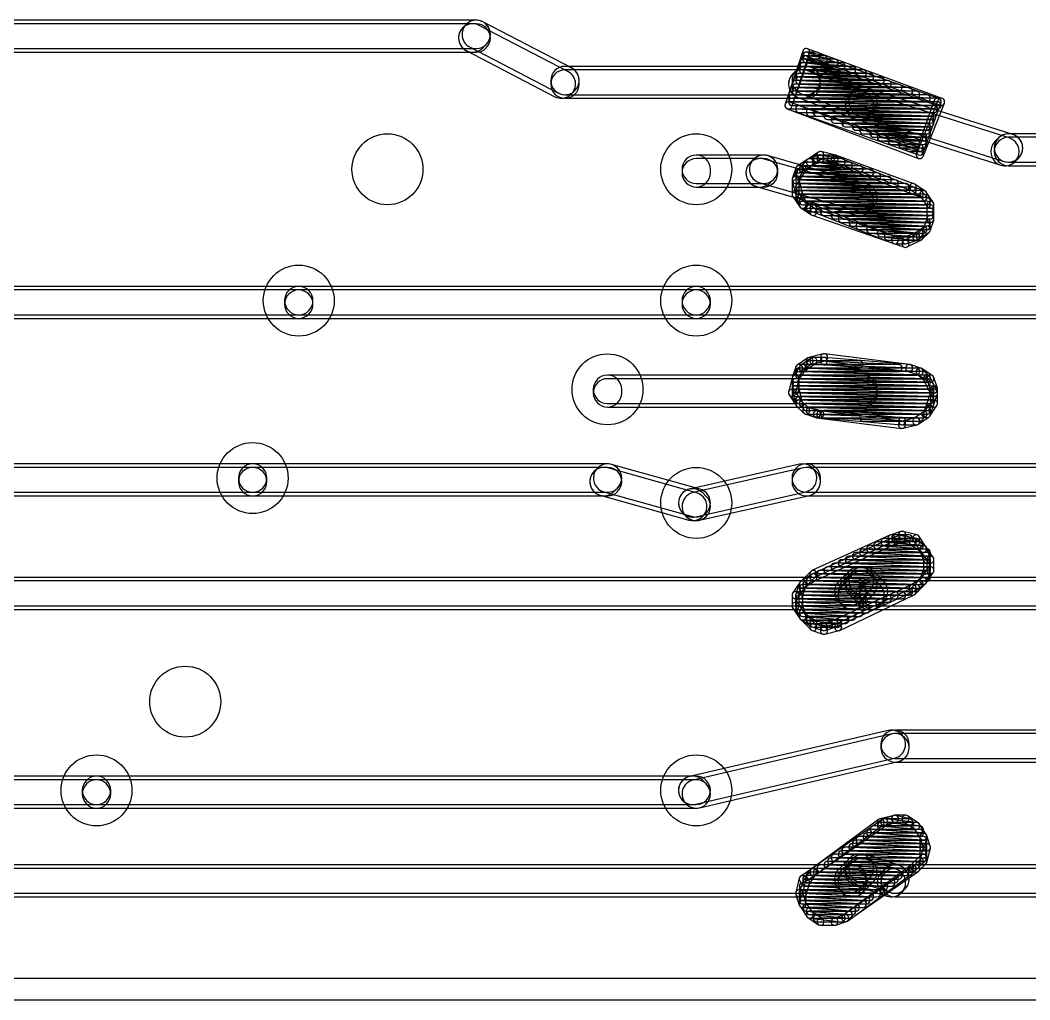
# Model space of a CAD drawing. Extents: x 2.7 to 76.1, y 3.1 to 47.6.
# Drawn here: x 47.87 to 55.09, y 37.76 to 44.77 of the extents above; entities that cross this region are included whole.
import ezdxf

# ---------------------------------------------------------------- set-up
doc = ezdxf.new("R2010")
doc.units = 0

msp = doc.modelspace()

# ---------------------------------------------------------------- linework, layer by layer
for points in [[(51.1302, 44.7707), (47.4726, 44.7707, 1), (47.4726, 44.56745), (51.1302, 44.56745, 1)], [(47.4726, 44.54205), (51.1302, 44.54205, 1), (51.1302, 44.7453), (47.4726, 44.7453, 1)], [(51.057915, 44.55351), (51.692915, 44.22331, 1), (51.78668, 44.403635), (51.15168, 44.733835, 1)], [(51.05834, 44.74093), (51.03294, 44.71553, 1), (51.176655, 44.571815), (51.202055, 44.597215, 1)], [(51.81208, 44.429035), (51.17708, 44.759235, 1), (51.083315, 44.57891), (51.718315, 44.24871, 1)], [(53.468275, 44.550115), (53.341275, 44.169115, 1), (53.38952, 44.15303), (53.51652, 44.53403, 1)], [(53.468455, 44.525225), (53.341455, 44.169625, 1), (53.38934, 44.15252), (53.51634, 44.50812, 1)], [(53.624385, 44.516205), (53.497385, 44.541605, 1), (53.48741, 44.49174), (53.61441, 44.46634, 1)], [(54.466385, 44.21033), (53.501185, 44.56593, 1), (53.48361, 44.518215), (54.44881, 44.162615, 1)], [(54.440625, 44.21046), (53.500825, 44.54066, 1), (53.48397, 44.492685), (54.42377, 44.162485, 1)], [(53.69875, 44.4911), (53.49555, 44.5165, 1), (53.489245, 44.466045), (53.692445, 44.440645, 1)], [(53.4924, 44.49125), (53.5686, 44.49125, 1), (53.5686, 44.5421), (53.4924, 44.5421, 1)], [(53.4924, 44.46585), (53.6194, 44.46585, 1), (53.6194, 44.5167), (53.4924, 44.5167, 1)], [(53.82441, 44.440435), (53.46881, 44.465835, 1), (53.465185, 44.41511), (53.820785, 44.38971, 1)], [(53.7487, 44.465795), (53.4693, 44.491195, 1), (53.464695, 44.44055), (53.744095, 44.41515, 1)], [(53.467, 44.44045), (53.6956, 44.44045, 1), (53.6956, 44.4913), (53.467, 44.4913, 1)], [(53.467, 44.41505), (53.7464, 44.41505, 1), (53.7464, 44.4659), (53.467, 44.4659, 1)], [(53.4924, 44.4405), (51.7652, 44.4405, 1), (51.7652, 44.23725), (53.4924, 44.23725, 1)], [(51.663575, 44.338875), (51.663575, 44.313475, 1), (51.866825, 44.313475), (51.866825, 44.338875, 1)], [(51.7652, 44.21185), (53.4924, 44.21185, 1), (53.4924, 44.4151), (51.7652, 44.4151, 1)], [(53.431315, 44.21832), (53.837715, 44.06592, 1), (53.90908, 44.256225), (53.50268, 44.408625, 1)], [(53.42054, 44.41073), (53.39514, 44.38533, 1), (53.538855, 44.241615), (53.564255, 44.267015, 1)], [(53.93448, 44.281625), (53.52808, 44.434025, 1), (53.456715, 44.24372), (53.863115, 44.09132, 1)], [(54.0269, 44.364275), (53.4427, 44.389675, 1), (53.440495, 44.33887), (54.024695, 44.31347, 1)], [(53.950865, 44.389665), (53.442865, 44.415065, 1), (53.44033, 44.36428), (53.94833, 44.33888, 1)], [(53.4416, 44.36425), (53.8988, 44.36425, 1), (53.8988, 44.4151), (53.4416, 44.4151, 1)], [(53.4416, 44.33885), (53.9496, 44.33885, 1), (53.9496, 44.3897), (53.4416, 44.3897, 1)], [(53.90029, 44.415055), (53.46849, 44.440455, 1), (53.465505, 44.38969), (53.897305, 44.36429, 1)], [(53.467, 44.38965), (53.8226, 44.38965, 1), (53.8226, 44.4405), (53.467, 44.4405, 1)], [(54.22979, 44.288085), (53.41699, 44.313485, 1), (53.415405, 44.26266), (54.228205, 44.23726, 1)], [(53.4162, 44.28805), (54.0766, 44.28805, 1), (54.0766, 44.3389), (53.4162, 44.3389, 1)], [(54.153675, 44.31348), (53.417075, 44.33888, 1), (53.41532, 44.288065), (54.15192, 44.262665, 1)], [(53.4162, 44.26265), (54.1528, 44.26265, 1), (54.1528, 44.3135), (53.4162, 44.3135, 1)], [(53.4416, 44.31345), (54.0258, 44.31345, 1), (54.0258, 44.3643), (53.4416, 44.3643, 1)], [(54.077615, 44.338875), (53.442615, 44.364275, 1), (53.44058, 44.31347), (54.07558, 44.28807, 1)], [(54.356665, 44.23729), (53.391465, 44.26269, 1), (53.39013, 44.211855), (54.35533, 44.186455, 1)], [(54.432815, 44.21189), (53.391415, 44.23729, 1), (53.39018, 44.186455), (54.43158, 44.161055, 1)], [(53.3908, 44.21185), (54.2798, 44.21185, 1), (54.2798, 44.2627), (53.3908, 44.2627, 1)], [(53.3908, 44.18645), (54.356, 44.18645, 1), (54.356, 44.2373), (53.3908, 44.2373, 1)], [(54.280545, 44.262685), (53.416945, 44.288085, 1), (53.41545, 44.23726), (54.27905, 44.21186, 1)], [(53.4162, 44.23725), (54.229, 44.23725, 1), (54.229, 44.2881), (53.4162, 44.2881, 1)], [(53.84268, 44.0642), (54.88408, 43.734, 1), (54.945515, 43.927745), (53.904115, 44.257945, 1)], [(54.970915, 43.953145), (53.929515, 44.283345, 1), (53.86808, 44.0896), (54.90948, 43.7594, 1)], [(54.407415, 44.16109), (53.366015, 44.18649, 1), (53.36478, 44.135655), (54.40618, 44.110255, 1)], [(53.35697, 44.137085), (54.29677, 43.806885, 1), (54.313625, 43.85486), (53.373825, 44.18506, 1)], [(53.3654, 44.13565), (54.4322, 44.13565, 1), (54.4322, 44.1865), (53.3654, 44.1865, 1)], [(53.3564, 44.137295), (54.2962, 43.781695, 1), (54.314195, 43.82925), (53.374395, 44.18485, 1)], [(54.432815, 44.18649), (53.391415, 44.21189, 1), (53.39018, 44.161055), (54.43158, 44.135655, 1)], [(53.3908, 44.16105), (54.4322, 44.16105, 1), (54.4322, 44.2119), (53.3908, 44.2119, 1)], [(54.407465, 44.13569), (53.442265, 44.16109, 1), (53.44093, 44.110255), (54.40613, 44.084855, 1)], [(53.4416, 44.11025), (54.4068, 44.11025, 1), (54.4068, 44.1611), (53.4416, 44.1611, 1)], [(54.328805, 43.79603), (54.481205, 44.17703, 1), (54.43399, 44.195915), (54.28159, 43.814915, 1)], [(54.32914, 43.82232), (54.45614, 44.17792, 1), (54.408255, 44.195025), (54.281255, 43.839425, 1)], [(54.4068, 44.1357), (53.5178, 44.1357, 1), (53.5178, 44.08485), (54.4068, 44.08485, 1)], [(53.5178, 44.08485), (54.4068, 44.08485, 1), (54.4068, 44.1357), (53.5178, 44.1357, 1)], [(54.38219, 44.110285), (53.56939, 44.135685, 1), (53.567805, 44.08486), (54.380605, 44.05946, 1)], [(53.5686, 44.08485), (54.4068, 44.08485, 1), (54.4068, 44.1357), (53.5686, 44.1357, 1)], [(53.6448, 44.05945), (54.3814, 44.05945, 1), (54.3814, 44.1103), (53.6448, 44.1103, 1)], [(54.382275, 44.08488), (53.645675, 44.11028, 1), (53.64392, 44.059465), (54.38052, 44.034065, 1)], [(54.38234, 44.05948), (53.69654, 44.08488, 1), (53.694655, 44.034065), (54.380455, 44.008665, 1)], [(53.6956, 44.03405), (54.3814, 44.03405, 1), (54.3814, 44.0849), (53.6956, 44.0849, 1)], [(54.3571, 44.034075), (53.7729, 44.059475, 1), (53.770695, 44.00867), (54.354895, 43.98327, 1)], [(53.7718, 44.00865), (54.3814, 44.00865, 1), (54.3814, 44.0595), (53.7718, 44.0595, 1)], [(54.357265, 44.008665), (53.849265, 44.034065, 1), (53.84673, 43.98328), (54.35473, 43.95788, 1)], [(53.848, 43.98325), (54.356, 43.98325, 1), (54.356, 44.0341), (53.848, 44.0341, 1)], [(54.35741, 43.98326), (53.90021, 44.00866, 1), (53.897385, 43.957885), (54.354585, 43.932485, 1)], [(53.8988, 43.95785), (54.356, 43.95785, 1), (54.356, 44.0087), (53.8988, 44.0087, 1)], [(54.33241, 43.957835), (53.97681, 43.983235, 1), (53.973185, 43.93251), (54.328785, 43.90711, 1)], [(53.975, 43.93245), (54.356, 43.93245, 1), (54.356, 43.9833), (53.975, 43.9833, 1)], [(54.33271, 43.93241), (54.02791, 43.95781, 1), (54.023685, 43.907135), (54.328485, 43.881735, 1)], [(54.0258, 43.90705), (54.3306, 43.90705, 1), (54.3306, 43.9579), (54.0258, 43.9579, 1)], [(54.986655, 43.759015), (55.012055, 43.784415, 1), (54.86834, 43.92813), (54.84294, 43.90273, 1)], [(62.3824, 43.9579), (54.9402, 43.9579, 1), (54.9402, 43.75465), (62.3824, 43.75465, 1)], [(54.102, 43.88165), (54.3306, 43.88165, 1), (54.3306, 43.9325), (54.102, 43.9325, 1)], [(54.333405, 43.90694), (54.104805, 43.93234, 1), (54.09919, 43.881805), (54.32779, 43.856405, 1)], [(54.310185, 43.881205), (54.183185, 43.906605, 1), (54.17321, 43.85674), (54.30021, 43.83134, 1)], [(54.1782, 43.85625), (54.3306, 43.85625, 1), (54.3306, 43.9071), (54.1782, 43.9071, 1)], [(54.229, 43.83085), (54.3052, 43.83085, 1), (54.3052, 43.8817), (54.229, 43.8817, 1)], [(54.9402, 43.72925), (62.3824, 43.72925, 1), (62.3824, 43.9325), (54.9402, 43.9325, 1)], [(53.1876, 43.8055), (52.705, 43.8055, 1), (52.705, 43.60225), (53.1876, 43.60225, 1)], [(52.603375, 43.703875), (52.603375, 43.678475, 1), (52.806625, 43.678475), (52.806625, 43.703875, 1)], [(53.11574, 43.77573), (53.09034, 43.75033, 1), (53.234055, 43.606615), (53.259455, 43.632015, 1)], [(53.926715, 43.598385), (53.215515, 43.801585, 1), (53.15968, 43.60616), (53.87088, 43.40296, 1)], [(53.585955, 43.804195), (53.509755, 43.778795, 1), (53.52584, 43.73055), (53.60204, 43.75595, 1)], [(53.579895, 43.826625), (53.503695, 43.775825, 1), (53.5319, 43.73352), (53.6081, 43.78432, 1)], [(53.749995, 43.77984), (53.572195, 43.80524, 1), (53.565, 43.754905), (53.7428, 43.729505, 1)], [(53.5686, 43.75465), (53.6702, 43.75465, 1), (53.6702, 43.8055), (53.5686, 43.8055, 1)], [(53.701765, 43.80474), (53.600165, 43.83014, 1), (53.58783, 43.780805), (53.68943, 43.755405, 1)], [(53.6702, 43.8055), (53.594, 43.8055, 1), (53.594, 43.75465), (53.6702, 43.75465, 1)], [(54.26366, 43.57515), (53.67946, 43.80375, 1), (53.660935, 43.756395), (54.245135, 43.527795, 1)], [(54.263085, 43.600765), (53.704285, 43.803965, 1), (53.68691, 43.75618), (54.24571, 43.55298, 1)], [(52.705, 43.57685), (53.1876, 43.57685, 1), (53.1876, 43.7801), (52.705, 43.7801, 1)], [(53.13428, 43.58076), (53.84548, 43.37756, 1), (53.901315, 43.572985), (53.190115, 43.776185, 1)], [(53.417475, 43.711915), (53.392075, 43.635715, 1), (53.44032, 43.61963), (53.46572, 43.69583, 1)], [(53.445845, 43.717975), (53.395045, 43.641775, 1), (53.43735, 43.61357), (53.48815, 43.68977, 1)], [(53.503695, 43.775825), (53.427495, 43.725025, 1), (53.4557, 43.68272), (53.5319, 43.73352, 1)], [(53.49982, 43.77265), (53.44902, 43.72185, 1), (53.484975, 43.685895), (53.535775, 43.736695, 1)], [(53.467, 43.67845), (53.8734, 43.67845, 1), (53.8734, 43.7293), (53.467, 43.7293, 1)], [(53.950935, 43.70386), (53.468335, 43.72926, 1), (53.46566, 43.678485), (53.94826, 43.653085, 1)], [(53.87509, 43.72924), (53.49409, 43.75464, 1), (53.490705, 43.703905), (53.871705, 43.678505, 1)], [(53.4924, 43.70385), (53.7972, 43.70385, 1), (53.7972, 43.7547), (53.4924, 43.7547, 1)], [(53.7995, 43.754595), (53.5201, 43.779995, 1), (53.515495, 43.72935), (53.794895, 43.70395, 1)], [(53.5178, 43.72925), (53.7464, 43.72925, 1), (53.7464, 43.7801), (53.5178, 43.7801, 1)], [(53.39153, 43.621505), (53.41693, 43.519905, 1), (53.466265, 43.53224), (53.440865, 43.63384, 1)], [(53.390775, 43.627675), (53.390775, 43.526075, 1), (53.441625, 43.526075), (53.441625, 43.627675, 1)], [(54.12834, 43.62768), (53.44254, 43.65308, 1), (53.440655, 43.602265), (54.126455, 43.576865, 1)], [(54.00155, 43.67847), (53.44275, 43.70387, 1), (53.440445, 43.653075), (53.999245, 43.627675, 1)], [(53.4416, 43.65305), (53.9496, 43.65305, 1), (53.9496, 43.7039), (53.4416, 43.7039, 1)], [(53.4416, 43.62765), (54.0004, 43.62765, 1), (54.0004, 43.6785), (53.4416, 43.6785, 1)], [(54.077615, 43.653075), (53.442615, 43.678475, 1), (53.44058, 43.62767), (54.07558, 43.60227, 1)], [(53.4416, 43.60225), (54.0766, 43.60225, 1), (54.0766, 43.6531), (53.4416, 43.6531, 1)], [(54.204415, 43.602285), (53.417015, 43.627685, 1), (53.41538, 43.57686), (54.20278, 43.55146, 1)], [(53.4162, 43.57685), (54.1274, 43.57685, 1), (54.1274, 43.6277), (53.4162, 43.6277, 1)], [(54.25519, 43.576885), (53.44239, 43.602285, 1), (53.440805, 43.55146), (54.253605, 43.52606, 1)], [(54.305945, 43.551485), (53.442345, 43.576885, 1), (53.44085, 43.52606), (54.30445, 43.50066, 1)], [(53.4416, 43.55145), (54.2036, 43.55145, 1), (54.2036, 43.6023), (53.4416, 43.6023, 1)], [(53.4416, 43.52605), (54.2544, 43.52605, 1), (54.2544, 43.5769), (53.4416, 43.5769, 1)], [(54.33864, 43.550195), (54.26244, 43.575595, 1), (54.246355, 43.52735), (54.322555, 43.50195, 1)], [(54.3447, 43.547225), (54.2685, 43.598025, 1), (54.240295, 43.55572), (54.316495, 43.50492, 1)], [(53.395045, 43.51197), (53.445845, 43.43577, 1), (53.48815, 43.463975), (53.43735, 43.540175, 1)], [(53.417475, 43.51803), (53.442875, 43.44183, 1), (53.49112, 43.457915), (53.46572, 43.534115, 1)], [(54.356705, 43.50069), (53.442305, 43.52609, 1), (53.44089, 43.475255), (54.35529, 43.449855, 1)], [(53.4416, 43.50065), (54.3052, 43.50065, 1), (54.3052, 43.5515), (53.4416, 43.5515, 1)], [(54.331325, 43.526085), (53.442325, 43.551485, 1), (53.44087, 43.50066), (54.32987, 43.47526, 1)], [(53.4416, 43.47525), (54.3306, 43.47525, 1), (54.3306, 43.5261), (53.4416, 43.5261, 1)], [(54.40255, 43.463975), (54.35175, 43.540175, 1), (54.309445, 43.51197), (54.360245, 43.43577, 1)], [(54.40255, 43.463975), (54.35175, 43.540175, 1), (54.309445, 43.51197), (54.360245, 43.43577, 1)], [(54.382105, 43.44989), (53.467705, 43.47529, 1), (53.46629, 43.424455), (54.38069, 43.399055, 1)], [(53.458955, 43.42575), (53.535155, 43.40035, 1), (53.55124, 43.448595), (53.47504, 43.473995, 1)], [(53.467, 43.44985), (54.356, 43.44985, 1), (54.356, 43.5007), (53.467, 43.5007, 1)], [(54.356725, 43.475285), (53.467725, 43.500685, 1), (53.46627, 43.44986), (54.35527, 43.42446, 1)], [(53.467, 43.42445), (54.356, 43.42445, 1), (54.356, 43.4753), (53.467, 43.4753, 1)], [(53.452895, 43.42872), (53.529095, 43.37792, 1), (53.5573, 43.420225), (53.4811, 43.471025, 1)], [(54.3814, 43.4499), (53.5178, 43.4499, 1), (53.5178, 43.39905), (54.3814, 43.39905, 1)], [(53.5178, 43.39905), (54.3814, 43.39905, 1), (54.3814, 43.4499), (53.5178, 43.4499, 1)], [(54.38217, 43.424485), (53.54397, 43.449885, 1), (53.542425, 43.39906), (54.380625, 43.37366, 1)], [(53.533935, 43.400795), (54.118135, 43.172195, 1), (54.13666, 43.21955), (53.55246, 43.44815, 1)], [(53.5432, 43.39905), (54.3814, 43.39905, 1), (54.3814, 43.4499), (53.5432, 43.4499, 1)], [(54.406825, 43.348275), (54.406825, 43.449875, 1), (54.355975, 43.449875), (54.355975, 43.348275, 1)], [(54.406825, 43.348275), (54.406825, 43.449875, 1), (54.355975, 43.449875), (54.355975, 43.348275, 1)], [(53.534845, 43.37506), (54.119045, 43.17186, 1), (54.13575, 43.219885), (53.55155, 43.423085, 1)], [(54.382245, 43.399085), (53.620245, 43.424485, 1), (53.61855, 43.37366), (54.38055, 43.34826, 1)], [(53.6194, 43.37365), (54.3814, 43.37365, 1), (54.3814, 43.4245), (53.6194, 43.4245, 1)], [(54.38234, 43.37368), (53.69654, 43.39908, 1), (53.694655, 43.348265), (54.380455, 43.322865, 1)], [(53.6956, 43.34825), (54.3814, 43.34825, 1), (54.3814, 43.3991), (53.6956, 43.3991, 1)], [(54.357055, 43.348275), (53.747455, 43.373675, 1), (53.74534, 43.32287), (54.35494, 43.29747, 1)], [(53.7464, 43.32285), (54.3814, 43.32285, 1), (54.3814, 43.3737), (53.7464, 43.3737, 1)], [(54.38012, 43.26403), (54.40552, 43.34023, 1), (54.357275, 43.356315), (54.331875, 43.280115, 1)], [(54.38012, 43.26403), (54.40552, 43.34023, 1), (54.357275, 43.356315), (54.331875, 43.280115, 1)], [(54.357205, 43.32287), (53.823805, 43.34827, 1), (53.82139, 43.297475), (54.35479, 43.272075, 1)], [(53.8226, 43.29745), (54.356, 43.29745, 1), (54.356, 43.3483), (53.8226, 43.3483, 1)], [(54.33201, 43.29746), (53.87481, 43.32286, 1), (53.871985, 43.272085), (54.329185, 43.246685, 1)], [(53.8734, 43.27205), (54.356, 43.27205, 1), (54.356, 43.3229), (53.8734, 43.3229, 1)], [(54.30701, 43.272035), (53.95141, 43.297435, 1), (53.947785, 43.24671), (54.303385, 43.22131, 1)], [(53.9496, 43.24665), (54.3306, 43.24665, 1), (54.3306, 43.2975), (53.9496, 43.2975, 1)], [(54.2939, 43.20012), (54.3701, 43.25092, 1), (54.341895, 43.293225), (54.265695, 43.242425, 1)], [(54.323175, 43.203295), (54.373975, 43.254095, 1), (54.33802, 43.29005), (54.28722, 43.23925, 1)], [(54.282325, 43.24657), (54.028325, 43.27197, 1), (54.02327, 43.221375), (54.27727, 43.195975, 1)], [(54.0258, 43.22125), (54.3052, 43.22125, 1), (54.3052, 43.2721), (54.0258, 43.2721, 1)], [(54.0766, 43.19585), (54.2798, 43.19585, 1), (54.2798, 43.2467), (54.0766, 43.2467, 1)], [(54.119355, 43.17175), (54.195555, 43.14635, 1), (54.21164, 43.194595), (54.13544, 43.219995, 1)], [(54.1274, 43.17045), (54.2036, 43.17045, 1), (54.2036, 43.2213), (54.1274, 43.2213, 1)], [(54.21164, 43.17175), (54.28784, 43.19715, 1), (54.271755, 43.245395), (54.195555, 43.219995, 1)], [(54.21497, 43.14773), (54.31657, 43.19853, 1), (54.293825, 43.244015), (54.192225, 43.193215, 1)], [(49.8602, 42.8657), (45.72, 42.8657, 1), (45.72, 42.66245), (49.8602, 42.66245, 1)], [(49.961825, 42.738675), (49.961825, 42.764075, 1), (49.758575, 42.764075), (49.758575, 42.738675, 1)], [(52.705, 42.8657), (49.8602, 42.8657, 1), (49.8602, 42.66245), (52.705, 42.66245, 1)], [(52.806625, 42.738675), (52.806625, 42.764075, 1), (52.603375, 42.764075), (52.603375, 42.738675, 1)], [(61.9252, 42.8657), (52.705, 42.8657, 1), (52.705, 42.66245), (61.9252, 42.66245, 1)], [(45.72, 42.63705), (49.8602, 42.63705, 1), (49.8602, 42.8403), (45.72, 42.8403, 1)], [(49.8602, 42.63705), (52.705, 42.63705, 1), (52.705, 42.8403), (49.8602, 42.8403, 1)], [(52.705, 42.63705), (61.9252, 42.63705, 1), (61.9252, 42.8403), (52.705, 42.8403, 1)], [(53.503695, 42.353425), (53.427495, 42.302625, 1), (53.4557, 42.26032), (53.5319, 42.31112, 1)], [(53.529095, 42.353425), (53.452895, 42.302625, 1), (53.4811, 42.26032), (53.5573, 42.31112, 1)], [(53.61323, 42.38234), (53.51163, 42.35694, 1), (53.523965, 42.307605), (53.625565, 42.333005, 1)], [(53.6194, 42.3577), (53.5432, 42.3577, 1), (53.5432, 42.30685), (53.6194, 42.30685, 1)], [(54.23111, 42.30681), (53.62151, 42.35761, 1), (53.617285, 42.306935), (54.226885, 42.256135, 1)], [(54.23215, 42.3067), (53.62255, 42.3829, 1), (53.616245, 42.332445), (54.225845, 42.256245, 1)], [(53.417475, 42.289515), (53.392075, 42.213315, 1), (53.44032, 42.19723), (53.46572, 42.27343, 1)], [(53.445845, 42.295575), (53.395045, 42.219375, 1), (53.43735, 42.19117), (53.48815, 42.26737, 1)], [(53.4416, 42.23065), (54.2798, 42.23065, 1), (54.2798, 42.2815), (53.4416, 42.2815, 1)], [(54.331325, 42.256085), (53.442325, 42.281485, 1), (53.44087, 42.23066), (54.32987, 42.20526, 1)], [(54.28059, 42.281485), (53.46779, 42.306885, 1), (53.466205, 42.25606), (54.279005, 42.23066, 1)], [(53.467, 42.25605), (54.1528, 42.25605, 1), (54.1528, 42.3069), (53.467, 42.3069, 1)], [(53.5178, 42.28145), (53.8734, 42.28145, 1), (53.8734, 42.3323), (53.5178, 42.3323, 1)], [(54.153815, 42.306875), (53.518815, 42.332275, 1), (53.51678, 42.28147), (54.15178, 42.25607, 1)], [(54.31324, 42.280195), (54.23704, 42.305595, 1), (54.220955, 42.25735), (54.297155, 42.23195, 1)], [(54.31324, 42.280195), (54.23704, 42.305595, 1), (54.220955, 42.25735), (54.297155, 42.23195, 1)], [(54.373975, 42.22325), (54.323175, 42.27405, 1), (54.28722, 42.238095), (54.33802, 42.187295, 1)], [(54.3955, 42.226425), (54.3193, 42.277225, 1), (54.291095, 42.23492), (54.367295, 42.18412, 1)], [(53.8988, 42.2307), (52.07, 42.2307, 1), (52.07, 42.02745), (53.8988, 42.02745, 1)], [(51.968375, 42.129075), (51.968375, 42.103675, 1), (52.171625, 42.103675), (52.171625, 42.129075, 1)], [(52.07, 42.00205), (53.8988, 42.00205, 1), (53.8988, 42.2053), (52.07, 42.2053, 1)], [(53.39153, 42.21144), (53.36613, 42.10984, 1), (53.415465, 42.097505), (53.440865, 42.199105, 1)], [(54.356685, 42.20529), (53.416885, 42.23069, 1), (53.41551, 42.179855), (54.35531, 42.154455, 1)], [(54.382065, 42.17989), (53.416865, 42.20529, 1), (53.41553, 42.154455), (54.38073, 42.129055, 1)], [(53.4162, 42.17985), (54.356, 42.17985, 1), (54.356, 42.2307), (53.4162, 42.2307, 1)], [(53.390775, 42.205275), (53.390775, 42.129075, 1), (53.441625, 42.129075), (53.441625, 42.205275, 1)], [(53.4162, 42.15445), (54.356, 42.15445, 1), (54.356, 42.2053), (53.4162, 42.2053, 1)], [(54.356705, 42.23069), (53.442305, 42.25609, 1), (53.44089, 42.205255), (54.35529, 42.179855, 1)], [(53.4416, 42.20525), (54.3306, 42.20525, 1), (54.3306, 42.2561), (53.4416, 42.2561, 1)], [(54.42954, 42.115045), (54.37874, 42.216645, 1), (54.333255, 42.1939), (54.384055, 42.0923, 1)], [(54.43092, 42.137115), (54.40552, 42.213315, 1), (54.357275, 42.19723), (54.382675, 42.12103, 1)], [(54.382065, 42.15449), (53.416865, 42.17989, 1), (53.41553, 42.129055), (54.38073, 42.103655, 1)], [(54.382065, 42.12909), (53.416865, 42.15449, 1), (53.41553, 42.103655), (54.38073, 42.078255, 1)], [(53.39153, 42.122905), (53.41693, 42.021305, 1), (53.466265, 42.03364), (53.440865, 42.13524, 1)], [(53.4162, 42.12905), (54.3814, 42.12905, 1), (54.3814, 42.1799), (53.4162, 42.1799, 1)], [(54.3814, 42.1799), (53.4162, 42.1799, 1), (53.4162, 42.12905), (54.3814, 42.12905, 1)], [(53.4162, 42.12905), (54.3814, 42.12905, 1), (54.3814, 42.1799), (53.4162, 42.1799, 1)], [(53.4162, 42.10365), (54.3814, 42.10365, 1), (54.3814, 42.1545), (53.4162, 42.1545, 1)], [(54.432225, 42.027475), (54.432225, 42.129075, 1), (54.381375, 42.129075), (54.381375, 42.027475, 1)], [(53.369645, 42.08957), (53.420445, 42.01337, 1), (53.46275, 42.041575), (53.41195, 42.117775, 1)], [(54.382065, 42.10369), (53.416865, 42.12909, 1), (53.41553, 42.078255), (54.38073, 42.052855, 1)], [(54.382065, 42.07829), (53.416865, 42.10369, 1), (53.41553, 42.052855), (54.38073, 42.027455, 1)], [(53.4162, 42.07825), (54.3814, 42.07825, 1), (54.3814, 42.1291), (53.4162, 42.1291, 1)], [(53.4162, 42.05285), (54.3814, 42.05285, 1), (54.3814, 42.1037), (53.4162, 42.1037, 1)], [(54.382085, 42.05289), (53.442285, 42.07829, 1), (53.44091, 42.027455), (54.38071, 42.002055, 1)], [(53.4416, 42.02745), (54.3814, 42.02745, 1), (54.3814, 42.0783), (53.4416, 42.0783, 1)], [(54.40552, 42.01943), (54.43092, 42.09563, 1), (54.382675, 42.111715), (54.357275, 42.035515, 1)], [(53.42362, 42.009495), (53.47442, 41.958695, 1), (53.510375, 41.99465), (53.459575, 42.04545, 1)], [(53.42362, 42.009495), (53.47442, 41.958695, 1), (53.510375, 41.99465), (53.459575, 42.04545, 1)], [(53.467, 42.00205), (54.3814, 42.00205, 1), (54.3814, 42.0529), (53.467, 42.0529, 1)], [(54.356725, 42.027485), (53.467725, 42.052885, 1), (53.46627, 42.00206), (54.35527, 41.97666, 1)], [(53.484355, 41.95255), (53.560555, 41.92715, 1), (53.57664, 41.975395), (53.50044, 42.000795, 1)], [(53.48623, 41.952005), (53.58783, 41.926605, 1), (53.600165, 41.97594), (53.498565, 42.00134, 1)], [(54.356745, 42.002085), (53.493145, 42.027485, 1), (53.49165, 41.97666), (54.35525, 41.95126, 1)], [(53.4924, 41.97665), (54.356, 41.97665, 1), (54.356, 42.0275), (53.4924, 42.0275, 1)], [(54.33139, 41.976685), (53.51859, 42.002085, 1), (53.517005, 41.95126), (54.329805, 41.92586, 1)], [(53.5178, 41.95125), (54.356, 41.95125, 1), (54.356, 42.0021), (53.5178, 42.0021, 1)], [(54.38012, 41.94323), (54.40552, 42.01943, 1), (54.357275, 42.035515), (54.331875, 41.959315, 1)], [(54.37715, 41.93717), (54.42795, 42.01337, 1), (54.385645, 42.041575), (54.334845, 41.965375, 1)], [(53.565445, 41.926045), (54.175045, 41.849845, 1), (54.18135, 41.9003), (53.57175, 41.9765, 1)], [(53.591795, 41.925945), (54.175995, 41.875145, 1), (54.1804, 41.9258), (53.5962, 41.9766, 1)], [(54.30614, 41.95128), (53.62034, 41.97668, 1), (53.618455, 41.925865), (54.304255, 41.900465, 1)], [(53.6194, 41.92585), (54.3306, 41.92585, 1), (54.3306, 41.9767), (53.6194, 41.9767, 1)], [(53.8988, 41.90045), (54.3052, 41.90045, 1), (54.3052, 41.9513), (53.8988, 41.9513, 1)], [(54.184365, 41.850405), (54.285965, 41.875805, 1), (54.27363, 41.92514), (54.17203, 41.89974, 1)], [(54.1782, 41.87505), (54.2798, 41.87505, 1), (54.2798, 41.9259), (54.1782, 41.9259, 1)], [(54.2939, 41.87932), (54.3701, 41.93012, 1), (54.341895, 41.972425), (54.265695, 41.921625, 1)], [(54.2939, 41.87932), (54.3701, 41.93012, 1), (54.341895, 41.972425), (54.265695, 41.921625, 1)], [(49.53, 41.5957), (45.72, 41.5957, 1), (45.72, 41.39245), (49.53, 41.39245, 1)], [(45.72, 41.36705), (49.53, 41.36705, 1), (49.53, 41.5703), (45.72, 41.5703, 1)], [(52.07, 41.5957), (49.53, 41.5957, 1), (49.53, 41.39245), (52.07, 41.39245, 1)], [(49.428375, 41.494075), (49.428375, 41.468675, 1), (49.631625, 41.468675), (49.631625, 41.494075, 1)], [(49.53, 41.36705), (52.07, 41.36705, 1), (52.07, 41.5703), (49.53, 41.5703, 1)], [(52.017195, 41.37081), (52.652195, 41.19301, 1), (52.707, 41.388735), (52.072, 41.566535, 1)], [(51.99814, 41.56593), (51.97274, 41.54053, 1), (52.116455, 41.396815), (52.141855, 41.422215, 1)], [(52.7324, 41.414135), (52.0974, 41.591935, 1), (52.042595, 41.39621), (52.677595, 41.21841, 1)], [(53.444615, 41.5932), (52.657215, 41.4154, 1), (52.70198, 41.217145), (53.48938, 41.394945, 1)], [(52.72738, 41.191745), (53.51478, 41.369545, 1), (53.470015, 41.5678), (52.682615, 41.39, 1)], [(61.7474, 41.5957), (53.4924, 41.5957, 1), (53.4924, 41.39245), (61.7474, 41.39245, 1)], [(53.390775, 41.494075), (53.390775, 41.468675, 1), (53.594025, 41.468675), (53.594025, 41.494075, 1)], [(53.4924, 41.36705), (61.7474, 41.36705, 1), (61.7474, 41.5703), (53.4924, 41.5703, 1)], [(52.60774, 41.244415), (52.63314, 41.219015, 1), (52.776855, 41.36273), (52.751455, 41.38813, 1)], [(54.091475, 41.08542), (53.532675, 40.83142, 1), (53.55372, 40.785125), (54.11252, 41.039125, 1)], [(54.091475, 41.06002), (53.532675, 40.80602, 1), (53.55372, 40.759725), (54.11252, 41.013725, 1)], [(54.307725, 41.03677), (54.053725, 41.06217, 1), (54.04867, 41.011575), (54.30267, 40.986175, 1)], [(54.0512, 41.01145), (54.2798, 41.01145, 1), (54.2798, 41.0623), (54.0512, 41.0623, 1)], [(54.170155, 41.111795), (54.093955, 41.086395, 1), (54.11004, 41.03815), (54.18624, 41.06355, 1)], [(54.170155, 41.086395), (54.093955, 41.060995, 1), (54.11004, 41.01275), (54.18624, 41.03815, 1)], [(54.283975, 41.06195), (54.131575, 41.08735, 1), (54.12322, 41.037195), (54.27562, 41.011795, 1)], [(54.1274, 41.03685), (54.229, 41.03685, 1), (54.229, 41.0877), (54.1274, 41.0877, 1)], [(54.26244, 41.060995), (54.18624, 41.086395, 1), (54.170155, 41.03815), (54.246355, 41.01275, 1)], [(54.285965, 41.08694), (54.184365, 41.11234, 1), (54.17203, 41.063005), (54.27363, 41.037605, 1)], [(54.3447, 41.007225), (54.2685, 41.058025, 1), (54.240295, 41.01572), (54.316495, 40.96492, 1)], [(54.35175, 41.000175), (54.30095, 41.076375, 1), (54.258645, 41.04817), (54.309445, 40.97197, 1)], [(54.35741, 40.96066), (53.90021, 40.98606, 1), (53.897385, 40.935285), (54.354585, 40.909885, 1)], [(53.8988, 40.93525), (54.356, 40.93525, 1), (54.356, 40.9861), (53.8988, 40.9861, 1)], [(54.357585, 40.98605), (53.951185, 41.01145, 1), (53.94801, 40.960695), (54.35441, 40.935295, 1)], [(53.9496, 40.96065), (54.3306, 40.96065, 1), (54.3306, 41.0115), (53.9496, 41.0115, 1)], [(54.33255, 41.011425), (54.00235, 41.036825, 1), (53.998445, 40.98612), (54.328645, 40.96072, 1)], [(54.0004, 40.98605), (54.3052, 40.98605, 1), (54.3052, 41.0369), (54.0004, 41.0369, 1)], [(54.38012, 40.917915), (54.35472, 40.994115, 1), (54.306475, 40.97803), (54.331875, 40.90183, 1)], [(54.40255, 40.923975), (54.35175, 41.000175, 1), (54.309445, 40.97197), (54.360245, 40.89577, 1)], [(54.357055, 40.884475), (53.747455, 40.909875, 1), (53.74534, 40.85907), (54.35494, 40.83367, 1)], [(53.7464, 40.85905), (54.356, 40.85905, 1), (54.356, 40.9099), (53.7464, 40.9099, 1)], [(54.35715, 40.90987), (53.79835, 40.93527, 1), (53.796045, 40.884475), (54.354845, 40.859075, 1)], [(53.7972, 40.88445), (54.356, 40.88445, 1), (54.356, 40.9353), (53.7972, 40.9353, 1)], [(54.357265, 40.935265), (53.849265, 40.960665, 1), (53.84673, 40.90988), (54.35473, 40.88448, 1)], [(53.848, 40.90985), (54.356, 40.90985, 1), (54.356, 40.9607), (53.848, 40.9607, 1)], [(54.381425, 40.833675), (54.381425, 40.909875, 1), (54.330575, 40.909875), (54.330575, 40.833675, 1)], [(54.406825, 40.833675), (54.406825, 40.909875, 1), (54.355975, 40.909875), (54.355975, 40.833675, 1)], [(53.52522, 40.82625), (53.44902, 40.75005, 1), (53.484975, 40.714095), (53.561175, 40.790295, 1)], [(54.356845, 40.808285), (53.594845, 40.833685, 1), (53.59315, 40.78286), (54.35515, 40.75746, 1)], [(53.594, 40.78285), (54.356, 40.78285, 1), (54.356, 40.8337), (53.594, 40.8337, 1)], [(54.356905, 40.83368), (53.645705, 40.85908, 1), (53.64389, 40.808265), (54.35509, 40.782865, 1)], [(53.6448, 40.80825), (54.356, 40.80825, 1), (54.356, 40.8591), (53.6448, 40.8591, 1)], [(54.356975, 40.85908), (53.696575, 40.88448, 1), (53.69462, 40.833665), (54.35502, 40.808265, 1)], [(53.6956, 40.83365), (54.356, 40.83365, 1), (54.356, 40.8845), (53.6956, 40.8845, 1)], [(53.80154, 40.82933), (53.72534, 40.75313, 1), (53.869055, 40.609415), (53.945255, 40.685615, 1)], [(53.894455, 40.584015), (53.970655, 40.660215, 1), (53.82694, 40.80393), (53.75074, 40.72773, 1)], [(53.970655, 40.80393), (53.945255, 40.82933, 1), (53.80154, 40.685615), (53.82694, 40.660215, 1)], [(53.80154, 40.660215), (53.87774, 40.584015, 1), (54.021455, 40.72773), (53.945255, 40.80393, 1)], [(54.046855, 40.75313), (53.970655, 40.82933, 1), (53.82694, 40.685615), (53.90314, 40.609415, 1)], [(54.35472, 40.74943), (54.38012, 40.82563, 1), (54.331875, 40.841715), (54.306475, 40.765515, 1)], [(54.35175, 40.74337), (54.40255, 40.81957, 1), (54.360245, 40.847775), (54.309445, 40.771575, 1)], [(53.8226, 40.7829), (46.6852, 40.7829, 1), (46.6852, 40.57965), (53.8226, 40.57965, 1)], [(46.6852, 40.55425), (53.8226, 40.55425, 1), (53.8226, 40.7575), (46.6852, 40.7575, 1)], [(53.445845, 40.746175), (53.395045, 40.669975, 1), (53.43735, 40.64177), (53.48815, 40.71797, 1)], [(53.442875, 40.740115), (53.417475, 40.663915, 1), (53.46572, 40.64783), (53.49112, 40.72403, 1)], [(53.529095, 40.804025), (53.452895, 40.753225, 1), (53.4811, 40.71092), (53.5573, 40.76172, 1)], [(54.280615, 40.732085), (53.493215, 40.757485, 1), (53.49158, 40.70666), (54.27898, 40.68126, 1)], [(53.4924, 40.70665), (54.3052, 40.70665, 1), (54.3052, 40.7575), (53.4924, 40.7575, 1)], [(54.306015, 40.757485), (53.518615, 40.782885, 1), (53.51698, 40.73206), (54.30438, 40.70666, 1)], [(53.5178, 40.73205), (54.3306, 40.73205, 1), (54.3306, 40.7829), (53.5178, 40.7829, 1)], [(54.331415, 40.782885), (53.544015, 40.808285, 1), (53.54238, 40.75746), (54.32978, 40.73206, 1)], [(53.5432, 40.75745), (54.356, 40.75745, 1), (54.356, 40.8083), (53.5432, 40.8083, 1)], [(53.924225, 40.655875), (53.924225, 40.681275, 1), (53.720975, 40.681275), (53.720975, 40.655875, 1)], [(54.021455, 40.584015), (54.046855, 40.609415, 1), (53.90314, 40.75313), (53.87774, 40.72773, 1)], [(62.865, 40.7829), (53.975, 40.7829, 1), (53.975, 40.57965), (62.865, 40.57965, 1)], [(53.975, 40.55425), (62.865, 40.55425, 1), (62.865, 40.7575), (53.975, 40.7575, 1)], [(54.272375, 40.663295), (54.348575, 40.739495, 1), (54.31262, 40.77545), (54.23642, 40.69925, 1)], [(54.2685, 40.68552), (54.3447, 40.73632, 1), (54.316495, 40.778625), (54.240295, 40.727825, 1)], [(54.229845, 40.706685), (53.467845, 40.732085, 1), (53.46615, 40.68126), (54.22815, 40.65586, 1)], [(54.179105, 40.68128), (53.467905, 40.70668, 1), (53.46609, 40.655865), (54.17729, 40.630465, 1)], [(53.467, 40.68125), (54.2798, 40.68125, 1), (54.2798, 40.7321), (53.467, 40.7321, 1)], [(53.467, 40.65585), (54.229, 40.65585, 1), (54.229, 40.7067), (53.467, 40.7067, 1)], [(53.70612, 40.429525), (54.26492, 40.683525, 1), (54.243875, 40.72982), (53.685075, 40.47582, 1)], [(53.73193, 40.404315), (54.26533, 40.658315, 1), (54.243465, 40.70423), (53.710065, 40.45023, 1)], [(53.390775, 40.655875), (53.390775, 40.579675, 1), (53.441625, 40.579675), (53.441625, 40.655875, 1)], [(54.0269, 40.630475), (53.4427, 40.655875, 1), (53.440495, 40.60507), (54.024695, 40.57967, 1)], [(53.976205, 40.60507), (53.442805, 40.63047, 1), (53.44039, 40.579675), (53.97379, 40.554275, 1)], [(53.4416, 40.63045), (54.1274, 40.63045, 1), (54.1274, 40.6813), (53.4416, 40.6813, 1)], [(54.1274, 40.6813), (53.4416, 40.6813, 1), (53.4416, 40.63045), (54.1274, 40.63045, 1)], [(53.4416, 40.63045), (54.1782, 40.63045, 1), (54.1782, 40.6813), (53.4416, 40.6813, 1)], [(53.416175, 40.655875), (53.416175, 40.579675, 1), (53.467025, 40.579675), (53.467025, 40.655875, 1)], [(54.077615, 40.655875), (53.442615, 40.681275, 1), (53.44058, 40.63047), (54.07558, 40.60507, 1)], [(53.4416, 40.60505), (54.0766, 40.60505, 1), (54.0766, 40.6559), (53.4416, 40.6559, 1)], [(53.4416, 40.57965), (54.0258, 40.57965, 1), (54.0258, 40.6305), (53.4416, 40.6305, 1)], [(53.395045, 40.56557), (53.445845, 40.48937, 1), (53.48815, 40.517575), (53.43735, 40.593775, 1)], [(53.417475, 40.57163), (53.442875, 40.49543, 1), (53.49112, 40.511515), (53.46572, 40.587715, 1)], [(53.87489, 40.554255), (53.44309, 40.579655, 1), (53.440105, 40.52889), (53.871905, 40.50349, 1)], [(53.4416, 40.55425), (53.975, 40.55425, 1), (53.975, 40.6051), (53.4416, 40.6051, 1)], [(53.925535, 40.57966), (53.442935, 40.60506, 1), (53.44026, 40.554285), (53.92286, 40.528885, 1)], [(53.4416, 40.52885), (53.9242, 40.52885, 1), (53.9242, 40.5797), (53.4416, 40.5797, 1)], [(53.82441, 40.528835), (53.46881, 40.554235, 1), (53.465185, 40.50351), (53.820785, 40.47811, 1)], [(53.467, 40.50345), (53.8734, 40.50345, 1), (53.8734, 40.5543), (53.467, 40.5543, 1)], [(53.77391, 40.50341), (53.46911, 40.52881, 1), (53.464885, 40.478135), (53.769685, 40.452735, 1)], [(53.44902, 40.485495), (53.52522, 40.409295, 1), (53.561175, 40.44525), (53.484975, 40.52145, 1)], [(53.467, 40.47805), (53.8226, 40.47805, 1), (53.8226, 40.5289), (53.467, 40.5289, 1)], [(53.452895, 40.48232), (53.529095, 40.43152, 1), (53.5573, 40.473825), (53.4811, 40.524625, 1)], [(53.72415, 40.4779), (53.52095, 40.5033, 1), (53.514645, 40.452845), (53.717845, 40.427445, 1)], [(53.5178, 40.45265), (53.7718, 40.45265, 1), (53.7718, 40.5035), (53.5178, 40.5035, 1)], [(53.535155, 40.42855), (53.611355, 40.40315, 1), (53.62744, 40.451395), (53.55124, 40.476795, 1)], [(53.5432, 40.42725), (53.721, 40.42725, 1), (53.721, 40.4781), (53.5432, 40.4781, 1)], [(53.62744, 40.40315), (53.70364, 40.42855, 1), (53.687555, 40.476795), (53.611355, 40.451395, 1)], [(53.535155, 40.40315), (53.611355, 40.37775, 1), (53.62744, 40.425995), (53.55124, 40.451395, 1)], [(53.625565, 40.377205), (53.727165, 40.402605, 1), (53.71483, 40.45194), (53.61323, 40.42654, 1)], [(54.079015, 39.688065), (52.656615, 39.357865, 1), (52.70258, 39.15988), (54.12498, 39.49008, 1)], [(60.96, 39.6907), (54.1274, 39.6907, 1), (54.1274, 39.48745), (60.96, 39.48745, 1)], [(54.025775, 39.589075), (54.025775, 39.563675, 1), (54.229025, 39.563675), (54.229025, 39.589075, 1)], [(52.72798, 39.13448), (54.15038, 39.46468, 1), (54.104415, 39.662665), (52.682015, 39.332465, 1)], [(54.1274, 39.46205), (60.96, 39.46205, 1), (60.96, 39.6653), (54.1274, 39.6653, 1)], [(48.4124, 39.3605), (46.0502, 39.3605, 1), (46.0502, 39.15725), (48.4124, 39.15725, 1)], [(46.0502, 39.13185), (48.4124, 39.13185, 1), (48.4124, 39.3351), (46.0502, 39.3351, 1)], [(52.705, 39.3605), (48.4124, 39.3605, 1), (48.4124, 39.15725), (52.705, 39.15725, 1)], [(48.310775, 39.258875), (48.310775, 39.233475, 1), (48.514025, 39.233475), (48.514025, 39.258875, 1)], [(48.4124, 39.13185), (52.705, 39.13185, 1), (52.705, 39.3351), (48.4124, 39.3351, 1)], [(52.60774, 39.187015), (52.63314, 39.161615, 1), (52.776855, 39.30533), (52.751455, 39.33073, 1)], [(54.036615, 39.0511), (53.528615, 38.6955, 1), (53.55778, 38.653845), (54.06578, 39.009445, 1)], [(54.010715, 39.05074), (53.528115, 38.69514, 1), (53.55828, 38.654205), (54.04088, 39.009805, 1)], [(54.12123, 39.08034), (54.01963, 39.05494, 1), (54.031965, 39.005605), (54.133565, 39.031005, 1)], [(54.3075, 39.004795), (54.0281, 39.030195, 1), (54.023495, 38.97955), (54.302895, 38.95415, 1)], [(54.0258, 38.97945), (54.2798, 38.97945, 1), (54.2798, 39.0303), (54.0258, 39.0303, 1)], [(54.119355, 39.079795), (54.043155, 39.054395, 1), (54.05924, 39.00615), (54.13544, 39.03155, 1)], [(54.0512, 39.00485), (54.229, 39.00485, 1), (54.229, 39.0557), (54.0512, 39.0557, 1)], [(54.282605, 39.03014), (54.054005, 39.05554, 1), (54.04839, 39.005005), (54.27699, 38.979605, 1)], [(54.235165, 39.05494), (54.133565, 39.08034, 1), (54.12123, 39.031005), (54.22283, 39.005605, 1)], [(54.2036, 39.0811), (54.1274, 39.0811, 1), (54.1274, 39.03025), (54.2036, 39.03025, 1)], [(54.2036, 39.0811), (54.1274, 39.0811, 1), (54.1274, 39.03025), (54.2036, 39.03025, 1)], [(54.2939, 39.026025), (54.2177, 39.076825, 1), (54.189495, 39.03452), (54.265695, 38.98372, 1)], [(54.2939, 39.026025), (54.2177, 39.076825, 1), (54.189495, 39.03452), (54.265695, 38.98372, 1)], [(54.35175, 38.942775), (54.30095, 39.018975, 1), (54.258645, 38.99077), (54.309445, 38.91457, 1)], [(54.35175, 38.942775), (54.30095, 39.018975, 1), (54.258645, 38.99077), (54.309445, 38.91457, 1)], [(54.332185, 38.92865), (53.925785, 38.95405, 1), (53.92261, 38.903295), (54.32901, 38.877895, 1)], [(53.9242, 38.90325), (54.3306, 38.90325, 1), (54.3306, 38.9541), (53.9242, 38.9541, 1)], [(54.33229, 38.95404), (53.95129, 38.97944, 1), (53.947905, 38.928705), (54.328905, 38.903305, 1)], [(53.9496, 38.92865), (54.3052, 38.92865, 1), (54.3052, 38.9795), (53.9496, 38.9795, 1)], [(54.30715, 38.979425), (53.97695, 39.004825, 1), (53.973045, 38.95412), (54.303245, 38.92872, 1)], [(53.975, 38.95405), (54.3052, 38.95405, 1), (54.3052, 39.0049), (53.975, 39.0049, 1)], [(54.38012, 38.860515), (54.35472, 38.936715, 1), (54.306475, 38.92063), (54.331875, 38.84443, 1)], [(54.356025, 38.852475), (54.356025, 38.928675, 1), (54.305175, 38.928675), (54.305175, 38.852475, 1)], [(54.331865, 38.852465), (53.823865, 38.877865, 1), (53.82133, 38.82708), (54.32933, 38.80168, 1)], [(53.8226, 38.82705), (54.3306, 38.82705, 1), (54.3306, 38.8779), (53.8226, 38.8779, 1)], [(53.848, 38.85245), (54.3306, 38.85245, 1), (54.3306, 38.9033), (53.848, 38.9033, 1)], [(54.331935, 38.87786), (53.849335, 38.90326, 1), (53.84666, 38.852485), (54.32926, 38.827085, 1)], [(54.33201, 38.90326), (53.87481, 38.92866, 1), (53.871985, 38.877885), (54.329185, 38.852485, 1)], [(53.8734, 38.87785), (54.3306, 38.87785, 1), (54.3306, 38.9287), (53.8734, 38.9287, 1)], [(54.355265, 38.744705), (54.380665, 38.846305, 1), (54.33133, 38.85864), (54.30593, 38.75704, 1)], [(54.356025, 38.776275), (54.356025, 38.852475, 1), (54.305175, 38.852475), (54.305175, 38.776275, 1)], [(54.3317, 38.801675), (53.7475, 38.827075, 1), (53.745295, 38.77627), (54.329495, 38.75087, 1)], [(53.7464, 38.77625), (54.3306, 38.77625, 1), (54.3306, 38.8271), (53.7464, 38.8271, 1)], [(54.33175, 38.82707), (53.77295, 38.85247, 1), (53.770645, 38.801675), (54.329445, 38.776275, 1)], [(53.7718, 38.80165), (54.3306, 38.80165, 1), (54.3306, 38.8525), (53.7718, 38.8525, 1)], [(54.255455, 38.725475), (53.645855, 38.750875, 1), (53.64374, 38.70007), (54.25334, 38.67467, 1)], [(53.6448, 38.70005), (54.2798, 38.70005, 1), (54.2798, 38.7509), (53.6448, 38.7509, 1)], [(54.280855, 38.750875), (53.671255, 38.776275, 1), (53.66914, 38.72547), (54.27874, 38.70007, 1)], [(53.6702, 38.72545), (54.3052, 38.72545, 1), (54.3052, 38.7763), (53.6702, 38.7763, 1)], [(54.306255, 38.776275), (53.696655, 38.801675, 1), (53.69454, 38.75087), (54.30414, 38.72547, 1)], [(53.6956, 38.75085), (54.3306, 38.75085, 1), (54.3306, 38.8017), (53.6956, 38.8017, 1)], [(53.80154, 38.77193), (53.72534, 38.69573, 1), (53.869055, 38.552015), (53.945255, 38.628215, 1)], [(53.894455, 38.526615), (53.970655, 38.602815, 1), (53.82694, 38.74653), (53.75074, 38.67033, 1)], [(53.84126, 38.578265), (54.06986, 38.502065, 1), (54.134135, 38.69488), (53.905535, 38.77108, 1)], [(53.970655, 38.74653), (53.945255, 38.77193, 1), (53.80154, 38.628215), (53.82694, 38.602815, 1)], [(54.159535, 38.72028), (53.930935, 38.79648, 1), (53.86666, 38.603665), (54.09526, 38.527465, 1)], [(54.272375, 38.682095), (54.348575, 38.758295, 1), (54.31262, 38.79425), (54.23642, 38.71805, 1)], [(54.297775, 38.682095), (54.348575, 38.732895, 1), (54.31262, 38.76885), (54.26182, 38.71805, 1)], [(53.8226, 38.7255), (46.6852, 38.7255, 1), (46.6852, 38.52225), (53.8226, 38.52225, 1)], [(46.6852, 38.49685), (53.8226, 38.49685, 1), (53.8226, 38.7001), (46.6852, 38.7001, 1)], [(53.529095, 38.695825), (53.452895, 38.645025, 1), (53.4811, 38.60272), (53.5573, 38.65352, 1)], [(53.522045, 38.688775), (53.471245, 38.612575, 1), (53.51355, 38.58437), (53.56435, 38.66057, 1)], [(54.128455, 38.649275), (53.518855, 38.674675, 1), (53.51674, 38.62387), (54.12634, 38.59847, 1)], [(53.5178, 38.62385), (54.1528, 38.62385, 1), (54.1528, 38.6747), (53.5178, 38.6747, 1)], [(54.153855, 38.674675), (53.544255, 38.700075, 1), (53.54214, 38.64927), (54.15174, 38.62387, 1)], [(53.5432, 38.64925), (54.2036, 38.64925, 1), (54.2036, 38.7001), (53.5432, 38.7001, 1)], [(54.2036, 38.7001), (53.5686, 38.7001, 1), (53.5686, 38.64925), (54.2036, 38.64925, 1)], [(53.5686, 38.64925), (54.229, 38.64925, 1), (54.229, 38.7001), (53.5686, 38.7001, 1)], [(53.594, 38.67465), (54.2544, 38.67465, 1), (54.2544, 38.7255), (53.594, 38.7255, 1)], [(54.230015, 38.700075), (53.595015, 38.725475, 1), (53.59298, 38.67467), (54.22798, 38.64927, 1)], [(53.924225, 38.598475), (53.924225, 38.623875, 1), (53.720975, 38.623875), (53.720975, 38.598475, 1)], [(53.78638, 38.323645), (54.29438, 38.679245, 1), (54.265215, 38.7209), (53.757215, 38.3653, 1)], [(53.78688, 38.324005), (54.26948, 38.679605, 1), (54.239315, 38.72054), (53.756715, 38.36494, 1)], [(54.173855, 38.526615), (54.199255, 38.552015, 1), (54.05554, 38.69573), (54.03014, 38.67033, 1)], [(62.865, 38.7255), (54.1274, 38.7255, 1), (54.1274, 38.52225), (62.865, 38.52225, 1)], [(54.1274, 38.49685), (62.865, 38.49685, 1), (62.865, 38.7001), (54.1274, 38.7001, 1)], [(53.44233, 38.63004), (53.41693, 38.52844, 1), (53.466265, 38.516105), (53.491665, 38.617705, 1)], [(53.468275, 38.606515), (53.442875, 38.530315, 1), (53.49112, 38.51423), (53.51652, 38.59043, 1)], [(54.02695, 38.57307), (53.46815, 38.59847, 1), (53.465845, 38.547675), (54.024645, 38.522275, 1)], [(53.467, 38.54765), (54.0512, 38.54765, 1), (54.0512, 38.5985), (53.467, 38.5985, 1)], [(54.103055, 38.623875), (53.493455, 38.649275, 1), (53.49134, 38.59847), (54.10094, 38.57307, 1)], [(54.05235, 38.59847), (53.49355, 38.62387, 1), (53.491245, 38.573075), (54.050045, 38.547675, 1)], [(53.4924, 38.59845), (54.1274, 38.59845, 1), (54.1274, 38.6493), (53.4924, 38.6493, 1)], [(53.4924, 38.57305), (54.102, 38.57305, 1), (54.102, 38.6239), (53.4924, 38.6239, 1)], [(53.417475, 38.51423), (53.442875, 38.43803, 1), (53.49112, 38.454115), (53.46572, 38.530315, 1)], [(54.001605, 38.54767), (53.468205, 38.57307, 1), (53.46579, 38.522275), (53.99919, 38.496875, 1)], [(53.92561, 38.49686), (53.46841, 38.52226, 1), (53.465585, 38.471485), (53.922785, 38.446085, 1)], [(53.467, 38.52225), (54.0258, 38.52225, 1), (54.0258, 38.5731), (53.467, 38.5731, 1)], [(53.467, 38.49685), (54.0004, 38.49685, 1), (54.0004, 38.5477), (53.467, 38.5477, 1)], [(53.441575, 38.522275), (53.441575, 38.446075, 1), (53.492425, 38.446075), (53.492425, 38.522275, 1)], [(53.950935, 38.52226), (53.468335, 38.54766, 1), (53.46566, 38.496885), (53.94826, 38.471485, 1)], [(53.467, 38.47145), (53.9496, 38.47145, 1), (53.9496, 38.5223), (53.467, 38.5223, 1)], [(53.90029, 38.471455), (53.46849, 38.496855, 1), (53.465505, 38.44609), (53.897305, 38.42069, 1)], [(53.84969, 38.44604), (53.46869, 38.47144, 1), (53.465305, 38.420705), (53.846305, 38.395305, 1)], [(53.467, 38.44605), (53.9242, 38.44605, 1), (53.9242, 38.4969), (53.467, 38.4969, 1)], [(53.467, 38.42065), (53.8988, 38.42065, 1), (53.8988, 38.4715), (53.467, 38.4715, 1)], [(53.445845, 38.43197), (53.496645, 38.35577, 1), (53.53895, 38.383975), (53.48815, 38.460175, 1)], [(53.445845, 38.43197), (53.496645, 38.35577, 1), (53.53895, 38.383975), (53.48815, 38.460175, 1)], [(53.82455, 38.420625), (53.49435, 38.446025, 1), (53.490445, 38.39532), (53.820645, 38.36992, 1)], [(53.4924, 38.39525), (53.848, 38.39525, 1), (53.848, 38.4461), (53.4924, 38.4461, 1)], [(53.7995, 38.395195), (53.5201, 38.420595, 1), (53.515495, 38.36995), (53.794895, 38.34455, 1)], [(53.5178, 38.36985), (53.8226, 38.36985, 1), (53.8226, 38.4207), (53.5178, 38.4207, 1)], [(53.5178, 38.34445), (53.7972, 38.34445, 1), (53.7972, 38.3953), (53.5178, 38.3953, 1)], [(53.749205, 38.36974), (53.520605, 38.39514, 1), (53.51499, 38.344605), (53.74359, 38.319205, 1)], [(53.503695, 38.34872), (53.579895, 38.29792, 1), (53.6081, 38.340225), (53.5319, 38.391025, 1)], [(53.503695, 38.34872), (53.579895, 38.29792, 1), (53.6081, 38.340225), (53.5319, 38.391025, 1)], [(53.5686, 38.31905), (53.7464, 38.31905, 1), (53.7464, 38.3699), (53.5686, 38.3699, 1)], [(53.594, 38.29365), (53.6956, 38.29365, 1), (53.6956, 38.3445), (53.594, 38.3445, 1)], [(53.594, 38.29365), (53.6956, 38.29365, 1), (53.6956, 38.3445), (53.594, 38.3445, 1)], [(53.70364, 38.29495), (53.77984, 38.32035, 1), (53.763755, 38.368595), (53.687555, 38.343195, 1)], [(53.70364, 38.29495), (53.77984, 38.32035, 1), (53.763755, 38.368595), (53.687555, 38.343195, 1)], [(74.295, 37.9127), (24.2824, 37.9127, 1), (24.2824, 37.76025), (74.295, 37.76025, 1)]]:
    msp.add_lwpolyline(points, format="xyb", close=True)
for centre in [(50.4952, 43.703875), (52.705, 43.703875), (49.8602, 42.764075), (52.705, 42.764075), (52.07, 42.129075), (49.53, 41.494075), (52.705, 41.316275), (49.0474, 39.893875), (48.4124, 39.258875), (52.705, 39.258875)]:
    msp.add_circle(centre, 0.254)

doc.saveas('drawing.dxf')
